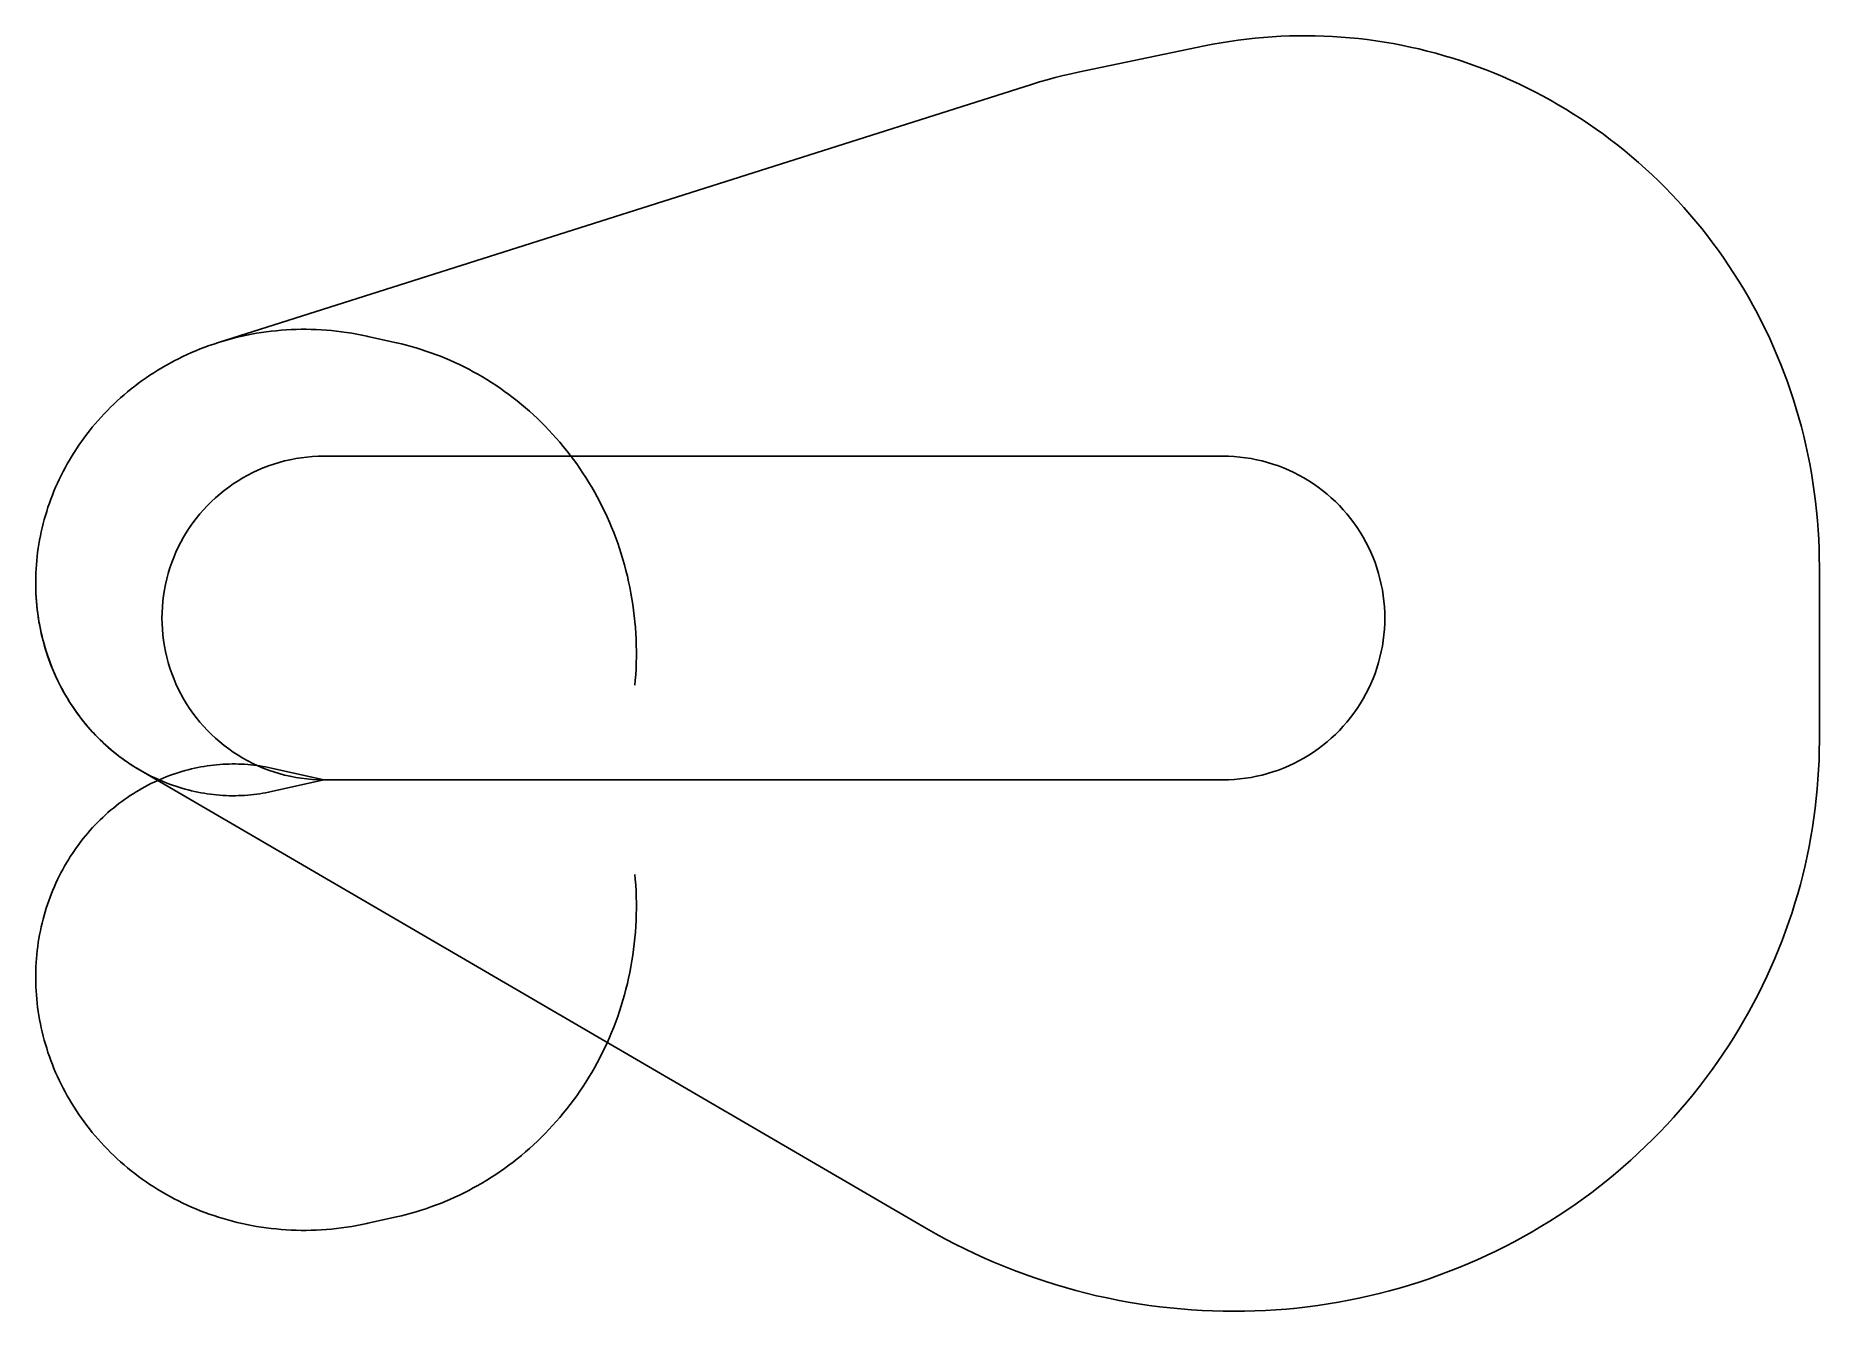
# Model space of a CAD drawing. Header units: metres. Extents: x -8543 to 44347, y -15757 to 22063.
import ezdxf

# ---------------------------------------------------------------- set-up
doc = ezdxf.new("R2010")
doc.units = ezdxf.units.M

msp = doc.modelspace()

# ---------------------------------------------------------------- linework, layer by layer
at = {"layer": 'NorminalTrack', "color": 1}
msp.add_lwpolyline([(0, 0), (0, 0), (-167, 3), (-335, 12), (-502, 26), (-668, 47), (-833, 73), (-998, 105), (-1161, 143), (-1323, 186), (-1483, 235), (-1641, 289), (-1797, 349), (-1952, 415), (-2103, 486), (-2253, 562), (-2399, 643), (-2543, 729), (-2683, 820), (-2820, 916), (-2954, 1017), (-3084, 1123), (-3211, 1232), (-3333, 1347), (-3452, 1465), (-3566, 1588), (-3676, 1714), (-3781, 1844), (-3882, 1978), (-3978, 2115), (-4069, 2256), (-4155, 2399), (-4237, 2546), (-4313, 2695), (-4383, 2847), (-4449, 3001), (-4509, 3157), (-4563, 3315), (-4612, 3476), (-4656, 3637), (-4693, 3801), (-4725, 3965), (-4751, 4130), (-4772, 4297), (-4786, 4463), (-4795, 4631), (-4798, 4798), (-4795, 4966), (-4786, 5133), (-4772, 5300), (-4751, 5466), (-4725, 5631), (-4693, 5796), (-4656, 5959), (-4612, 6121), (-4563, 6281), (-4509, 6439), (-4449, 6596), (-4383, 6750), (-4313, 6902), (-4237, 7051), (-4155, 7197), (-4069, 7341), (-3978, 7481), (-3882, 7618), (-3781, 7752), (-3676, 7882), (-3566, 8009), (-3452, 8131), (-3333, 8250), (-3211, 8364), (-3084, 8474), (-2954, 8579), (-2820, 8680), (-2683, 8776), (-2543, 8867), (-2399, 8954), (-2253, 9035), (-2103, 9111), (-1952, 9182), (-1797, 9247), (-1641, 9307), (-1483, 9362), (-1323, 9410), (-1161, 9454), (-998, 9492), (-833, 9523), (-668, 9550), (-502, 9570), (-335, 9585), (-167, 9593), (0, 9596), (0, 9596), (26664, 9596), (26664, 9596), (26831, 9593), (26998, 9585), (27165, 9570), (27331, 9550), (27497, 9523), (27661, 9492), (27824, 9454), (27986, 9410), (28146, 9362), (28305, 9307), (28461, 9247), (28615, 9182), (28767, 9111), (28916, 9035), (29063, 8954), (29206, 8867), (29347, 8776), (29484, 8680), (29618, 8579), (29748, 8474), (29874, 8364), (29997, 8250), (30115, 8131), (30229, 8009), (30339, 7882), (30445, 7752), (30545, 7618), (30641, 7481), (30733, 7341), (30819, 7197), (30900, 7051), (30976, 6902), (31047, 6750), (31112, 6596), (31172, 6439), (31227, 6281), (31276, 6121), (31319, 5959), (31357, 5796), (31389, 5631), (31415, 5466), (31435, 5300), (31450, 5133), (31459, 4966), (31462, 4798), (31459, 4631), (31450, 4463), (31435, 4297), (31415, 4130), (31389, 3965), (31357, 3801), (31319, 3637), (31276, 3476), (31227, 3315), (31172, 3157), (31112, 3001), (31047, 2847), (30976, 2695), (30900, 2546), (30819, 2399), (30733, 2256), (30641, 2115), (30545, 1978), (30445, 1844), (30339, 1714), (30229, 1588), (30115, 1465), (29997, 1347), (29874, 1232), (29748, 1123), (29618, 1017), (29484, 916), (29347, 820), (29206, 729), (29063, 643), (28916, 562), (28767, 486), (28615, 415), (28461, 349), (28305, 289), (28146, 235), (27986, 186), (27824, 143), (27661, 105), (27497, 73), (27331, 47), (27165, 26), (26998, 12), (26831, 3), (26664, 0), (0, 0)], dxfattribs=at)
at = {"layer": 'WindSpiral', "color": 5}
for points in [[(0, 0), (-1552, -347), (-1638, -366), (-1725, -383), (-1812, -398), (-1900, -412), (-1988, -425), (-2077, -436), (-2167, -446), (-2257, -454), (-2347, -460), (-2438, -465), (-2529, -468), (-2621, -470), (-2713, -470), (-2805, -469), (-2898, -466), (-2990, -461), (-3083, -455), (-3177, -447), (-3270, -437), (-3363, -426), (-3457, -413), (-3551, -398), (-3644, -382), (-3738, -364), (-3832, -344), (-3925, -323), (-4019, -300), (-4112, -275), (-4206, -248), (-4299, -220), (-4392, -190), (-4484, -158), (-4577, -125), (-4669, -90), (-4761, -53), (-4852, -14), (-4943, 26), (-5034, 68), (-5124, 112), (-5214, 158), (-5303, 205), (-5391, 254), (-5479, 304), (-5567, 356), (-5653, 410), (-5739, 466), (-5825, 523), (-5909, 582), (-5993, 643), (-6076, 705), (-6158, 769), (-6239, 835), (-6320, 902), (-6399, 971), (-6477, 1041), (-6555, 1113), (-6631, 1186), (-6707, 1261), (-6781, 1338), (-6854, 1416), (-6926, 1495), (-6996, 1576), (-7066, 1659), (-7134, 1743), (-7201, 1828), (-7267, 1915), (-7331, 2003), (-7394, 2093), (-7456, 2184), (-7516, 2276), (-7574, 2369), (-7632, 2464), (-7687, 2560), (-7742, 2658), (-7794, 2756), (-7845, 2856), (-7895, 2957), (-7942, 3059), (-7989, 3162), (-8033, 3266), (-8076, 3371), (-8117, 3478), (-8156, 3585), (-8194, 3693), (-8229, 3802), (-8263, 3913), (-8295, 4024), (-8325, 4135), (-8354, 4248), (-8380, 4361), (-8405, 4476), (-8427, 4591), (-8448, 4706), (-8466, 4822), (-8483, 4939), (-8498, 5057), (-8510, 5175), (-8521, 5293), (-8530, 5413), (-8536, 5532), (-8540, 5652), (-8543, 5772), (-8543, 5893), (-8541, 6014), (-8537, 6135), (-8531, 6256), (-8523, 6378), (-8512, 6500), (-8500, 6622), (-8485, 6744), (-8468, 6866), (-8449, 6988), (-8428, 7110), (-8404, 7232), (-8379, 7353), (-8351, 7475), (-8321, 7597), (-8288, 7718), (-8254, 7839), (-8217, 7959), (-8179, 8080), (-8138, 8199), (-8094, 8319), (-8049, 8438), (-8001, 8556), (-7952, 8674), (-7900, 8791), (-7845, 8908), (-7789, 9024), (-7731, 9139), (-7670, 9254), (-7607, 9368), (-7542, 9480), (-7475, 9592), (-7406, 9704), (-7335, 9814), (-7262, 9923), (-7186, 10031), (-7109, 10138), (-7029, 10244), (-6948, 10349), (-6864, 10452), (-6779, 10555), (-6691, 10656), (-6602, 10755), (-6510, 10854), (-6417, 10951), (-6322, 11046), (-6225, 11141), (-6126, 11233), (-6025, 11325), (-5922, 11414), (-5818, 11502), (-5711, 11588), (-5603, 11673), (-5494, 11756), (-5382, 11837), (-5269, 11917), (-5155, 11994), (-5038, 12070), (-4920, 12144), (-4801, 12216), (-4680, 12286), (-4558, 12355), (-4434, 12421), (-4309, 12485), (-4182, 12547), (-4054, 12607), (-3925, 12665), (-3794, 12721), (-3662, 12774), (-3529, 12825), (-3395, 12875), (-3259, 12921), (-3123, 12966), (-3123, 12966), (20990, 20619), (21222, 20690), (21455, 20757), (21690, 20821), (21926, 20880), (22164, 20936), (22369, 20980), (26113, 21759), (26361, 21808), (26610, 21853), (26859, 21894), (27110, 21930), (27362, 21962), (27614, 21990), (27868, 22013), (28122, 22032), (28376, 22046), (28631, 22056), (28887, 22062), (29143, 22063), (29399, 22060), (29656, 22052), (29912, 22039), (30169, 22023), (30426, 22001), (30682, 21975), (30939, 21945), (31195, 21910), (31451, 21871), (31706, 21827), (31961, 21779), (32215, 21726), (32469, 21668), (32722, 21606), (32974, 21540), (33225, 21469), (33476, 21394), (33725, 21314), (33973, 21230), (34220, 21141), (34465, 21048), (34710, 20951), (34952, 20849), (35194, 20743), (35433, 20632), (35671, 20517), (35908, 20398), (36142, 20275), (36375, 20147), (36605, 20016), (36834, 19880), (37060, 19740), (37284, 19595), (37506, 19447), (37725, 19295), (37942, 19139), (38157, 18978), (38369, 18814), (38578, 18646), (38785, 18475), (38989, 18299), (39190, 18120), (39388, 17936), (39583, 17750), (39775, 17559), (39964, 17366), (40149, 17168), (40332, 16967), (40511, 16763), (40686, 16556), (40859, 16345), (41027, 16131), (41192, 15914), (41354, 15693), (41512, 15470), (41666, 15244), (41816, 15014), (41963, 14782), (42105, 14547), (42244, 14310), (42378, 14069), (42509, 13827), (42635, 13581), (42758, 13333), (42876, 13083), (42989, 12830), (43099, 12576), (43204, 12319), (43305, 12060), (43401, 11799), (43493, 11535), (43580, 11271), (43663, 11004), (43741, 10736), (43815, 10465), (43884, 10194), (43948, 9921), (44008, 9646), (44063, 9371), (44113, 9094), (44158, 8816), (44198, 8536), (44234, 8256), (44265, 7975), (44291, 7693), (44312, 7411), (44328, 7127), (44339, 6844), (44345, 6559), (44347, 6346), (44347, 1156), (44344, 871), (44337, 586), (44324, 301), (44307, 15), (44284, -270), (44257, -555), (44224, -840), (44187, -1125), (44144, -1409), (44097, -1693), (44044, -1976), (43987, -2259), (43924, -2541), (43857, -2822), (43784, -3102), (43707, -3381), (43625, -3659), (43537, -3936), (43445, -4212), (43348, -4486), (43246, -4759), (43139, -5030), (43027, -5300), (42911, -5568), (42790, -5834), (42663, -6099), (42533, -6361), (42397, -6621), (42257, -6880), (42112, -7136), (41963, -7389), (41809, -7641), (41650, -7890), (41487, -8136), (41319, -8380), (41147, -8621), (40971, -8859), (40791, -9094), (40606, -9327), (40416, -9556), (40223, -9783), (40026, -10006), (39824, -10226), (39619, -10442), (39409, -10655), (39196, -10865), (38978, -11071), (38757, -11274), (38532, -11473), (38304, -11668), (38072, -11860), (37836, -12047), (37597, -12231), (37354, -12410), (37108, -12586), (36859, -12757), (36606, -12924), (36351, -13087), (36092, -13245), (35830, -13400), (35566, -13549), (35298, -13694), (35028, -13835), (34755, -13971), (34479, -14103), (34201, -14229), (33921, -14351), (33638, -14469), (33353, -14581), (33065, -14689), (32775, -14791), (32484, -14889), (32190, -14981), (31895, -15069), (31597, -15151), (31298, -15229), (30998, -15301), (30696, -15368), (30392, -15429), (30087, -15486), (29781, -15537), (29474, -15583), (29165, -15624), (28856, -15659), (28546, -15689), (28234, -15713), (27923, -15732), (27610, -15746), (27297, -15754), (26984, -15757), (26671, -15754), (26357, -15746), (26043, -15732), (25729, -15713), (25415, -15688), (25101, -15658), (24788, -15622), (24474, -15581), (24162, -15535), (23850, -15482), (23538, -15425), (23227, -15361), (22917, -15293), (22608, -15218), (22300, -15139), (21994, -15054), (21688, -14963), (21384, -14867), (21081, -14766), (20780, -14659), (20480, -14547), (20182, -14430), (19886, -14307), (19591, -14179), (19299, -14046), (19009, -13907), (18721, -13764), (18435, -13615), (18151, -13461), (17870, -13302), (17806, -13265), (-5465, 296), (-5553, 348), (-5639, 402), (-5726, 457), (-5811, 514), (-5896, 573), (-5980, 633), (-6063, 695), (-6145, 759), (-6226, 824), (-6307, 891), (-6386, 959), (-6465, 1029), (-6542, 1101), (-6619, 1174), (-6694, 1249), (-6769, 1325), (-6842, 1403), (-6914, 1482), (-6985, 1563), (-7055, 1645), (-7123, 1729), (-7190, 1814), (-7256, 1901), (-7321, 1989), (-7384, 2078), (-7446, 2169), (-7506, 2261), (-7565, 2354), (-7622, 2449), (-7678, 2545), (-7733, 2642), (-7786, 2740), (-7837, 2840), (-7887, 2940), (-7935, 3042), (-7981, 3145), (-8026, 3249), (-8069, 3354), (-8110, 3460), (-8150, 3568), (-8188, 3676), (-8224, 3785), (-8258, 3895), (-8290, 4005), (-8321, 4117), (-8349, 4230), (-8376, 4343), (-8401, 4457), (-8424, 4572), (-8445, 4687), (-8464, 4804), (-8481, 4920), (-8496, 5038), (-8509, 5156), (-8519, 5274), (-8528, 5393), (-8535, 5513), (-8540, 5633), (-8543, 5753), (-8543, 5846)], [(0, 0), (-1552, -347), (-1638, -366), (-1725, -383), (-1812, -398), (-1900, -412), (-1988, -425), (-2077, -436), (-2167, -446), (-2257, -454), (-2347, -460), (-2438, -465), (-2529, -468), (-2621, -470), (-2713, -470), (-2805, -469), (-2898, -466), (-2990, -461), (-3083, -455), (-3177, -447), (-3270, -437), (-3363, -426), (-3457, -413), (-3551, -398), (-3644, -382), (-3738, -364), (-3832, -344), (-3925, -323), (-4019, -300), (-4112, -275), (-4206, -248), (-4299, -220), (-4392, -190), (-4484, -158), (-4577, -125), (-4669, -90), (-4761, -53), (-4852, -14), (-4943, 26), (-5034, 68), (-5124, 112), (-5214, 158), (-5303, 205), (-5391, 254), (-5479, 304), (-5567, 356), (-5653, 410), (-5739, 466), (-5825, 523), (-5909, 582), (-5993, 643), (-6076, 705), (-6158, 769), (-6239, 835), (-6320, 902), (-6399, 971), (-6477, 1041), (-6555, 1113), (-6631, 1186), (-6707, 1261), (-6781, 1338), (-6854, 1416), (-6926, 1495), (-6996, 1576), (-7066, 1659), (-7134, 1743), (-7201, 1828), (-7267, 1915), (-7331, 2003), (-7394, 2093), (-7456, 2184), (-7516, 2276), (-7574, 2369), (-7632, 2464), (-7687, 2560), (-7742, 2658), (-7794, 2756), (-7845, 2856), (-7895, 2957), (-7942, 3059), (-7989, 3162), (-8033, 3266), (-8076, 3371), (-8117, 3478), (-8156, 3585), (-8194, 3693), (-8229, 3802), (-8263, 3913), (-8295, 4024), (-8325, 4135), (-8354, 4248), (-8380, 4361), (-8405, 4476), (-8427, 4591), (-8448, 4706), (-8466, 4822), (-8483, 4939), (-8498, 5057), (-8510, 5175), (-8521, 5293), (-8530, 5413), (-8536, 5532), (-8540, 5652), (-8543, 5772), (-8543, 5893), (-8541, 6014), (-8537, 6135), (-8531, 6256), (-8523, 6378), (-8512, 6500), (-8500, 6622), (-8485, 6744), (-8468, 6866), (-8449, 6988), (-8428, 7110), (-8404, 7232), (-8379, 7353), (-8351, 7475), (-8321, 7597), (-8288, 7718), (-8254, 7839), (-8217, 7959), (-8179, 8080), (-8138, 8199), (-8094, 8319), (-8049, 8438), (-8001, 8556), (-7952, 8674), (-7900, 8791), (-7845, 8908), (-7789, 9024), (-7731, 9139), (-7670, 9254), (-7607, 9368), (-7542, 9480), (-7475, 9592), (-7406, 9704), (-7335, 9814), (-7262, 9923), (-7186, 10031), (-7109, 10138), (-7029, 10244), (-6948, 10349), (-6864, 10452), (-6779, 10555), (-6691, 10656), (-6602, 10755), (-6510, 10854), (-6417, 10951), (-6322, 11046), (-6225, 11141), (-6126, 11233), (-6025, 11325), (-5922, 11414), (-5818, 11502), (-5711, 11588), (-5603, 11673), (-5494, 11756), (-5382, 11837), (-5269, 11917), (-5155, 11994), (-5038, 12070), (-4920, 12144), (-4801, 12216), (-4680, 12286), (-4558, 12355), (-4434, 12421), (-4309, 12485), (-4182, 12547), (-4054, 12607), (-3925, 12665), (-3794, 12721), (-3662, 12774), (-3529, 12825), (-3395, 12875), (-3259, 12921), (-3123, 12966), (-2985, 13008), (-2847, 13048), (-2707, 13086), (-2567, 13121), (-2425, 13154), (-2283, 13185), (-2140, 13213), (-1996, 13239), (-1851, 13262), (-1706, 13283), (-1560, 13301), (-1413, 13316), (-1266, 13330), (-1119, 13340), (-970, 13348), (-822, 13354), (-673, 13357), (-523, 13357), (-374, 13355), (-224, 13350), (-74, 13342), (76, 13332), (227, 13319), (377, 13303), (528, 13285), (678, 13264), (829, 13241), (979, 13215), (1129, 13186), (1279, 13154), (1311, 13147), (2158, 12958), (2304, 12924), (2450, 12887), (2595, 12848), (2741, 12806), (2885, 12761), (3030, 12714), (3173, 12664), (3316, 12612), (3459, 12557), (3601, 12499), (3742, 12439), (3882, 12376), (4021, 12311), (4160, 12243), (4298, 12172), (4434, 12099), (4570, 12024), (4705, 11946), (4838, 11865), (4971, 11782), (5102, 11697), (5232, 11609), (5360, 11518), (5487, 11426), (5613, 11330), (5738, 11233), (5861, 11133), (5982, 11031), (6102, 10926), (6220, 10819), (6337, 10710), (6452, 10598), (6565, 10485), (6676, 10369), (6786, 10251), (6894, 10131), (7000, 10009), (7103, 9884), (7205, 9758), (7305, 9630), (7403, 9499), (7499, 9367), (7592, 9233), (7684, 9097), (7773, 8959), (7860, 8819), (7944, 8678), (8027, 8535), (8107, 8390), (8184, 8243), (8259, 8095), (8332, 7945), (8402, 7794), (8470, 7641), (8535, 7487), (8598, 7332), (8658, 7175), (8715, 7016), (8769, 6857), (8821, 6696), (8871, 6534), (8917, 6371), (8961, 6206), (9002, 6041), (9040, 5875), (9075, 5708), (9107, 5539), (9137, 5370), (9163, 5201), (9187, 5030), (9208, 4859), (9225, 4687), (9240, 4514), (9252, 4341), (9261, 4168), (9266, 3994), (9269, 3819), (9269, 3645), (9265, 3470), (9259, 3294), (9249, 3119), (9237, 2943), (9225, 2806)], [(0, 0), (-1552, 347), (-1638, 366), (-1725, 383), (-1812, 398), (-1900, 412), (-1988, 425), (-2077, 436), (-2167, 446), (-2257, 454), (-2347, 460), (-2438, 465), (-2529, 468), (-2621, 470), (-2713, 470), (-2805, 469), (-2898, 466), (-2990, 461), (-3083, 455), (-3177, 447), (-3270, 437), (-3363, 426), (-3457, 413), (-3551, 398), (-3644, 382), (-3738, 364), (-3832, 344), (-3925, 323), (-4019, 300), (-4112, 275), (-4206, 248), (-4299, 220), (-4392, 190), (-4484, 158), (-4577, 125), (-4669, 90), (-4761, 53), (-4852, 14), (-4943, -26), (-5034, -68), (-5124, -112), (-5214, -158), (-5303, -205), (-5391, -254), (-5479, -304), (-5567, -356), (-5653, -410), (-5739, -466), (-5825, -523), (-5909, -582), (-5993, -643), (-6076, -705), (-6158, -769), (-6239, -835), (-6320, -902), (-6399, -971), (-6477, -1041), (-6555, -1113), (-6631, -1186), (-6707, -1261), (-6781, -1338), (-6854, -1416), (-6926, -1495), (-6996, -1576), (-7066, -1659), (-7134, -1743), (-7201, -1828), (-7267, -1915), (-7331, -2003), (-7394, -2093), (-7456, -2184), (-7516, -2276), (-7574, -2369), (-7632, -2464), (-7687, -2560), (-7742, -2658), (-7794, -2756), (-7845, -2856), (-7895, -2957), (-7942, -3059), (-7989, -3162), (-8033, -3266), (-8076, -3371), (-8117, -3478), (-8156, -3585), (-8194, -3693), (-8229, -3802), (-8263, -3913), (-8295, -4024), (-8325, -4135), (-8354, -4248), (-8380, -4361), (-8405, -4476), (-8427, -4591), (-8448, -4706), (-8466, -4822), (-8483, -4939), (-8498, -5057), (-8510, -5175), (-8521, -5293), (-8530, -5413), (-8536, -5532), (-8540, -5652), (-8543, -5772), (-8543, -5893), (-8541, -6014), (-8537, -6135), (-8531, -6256), (-8523, -6378), (-8512, -6500), (-8500, -6622), (-8485, -6744), (-8468, -6866), (-8449, -6988), (-8428, -7110), (-8404, -7232), (-8379, -7353), (-8351, -7475), (-8321, -7597), (-8288, -7718), (-8254, -7839), (-8217, -7959), (-8179, -8080), (-8138, -8199), (-8094, -8319), (-8049, -8438), (-8001, -8556), (-7952, -8674), (-7900, -8791), (-7845, -8908), (-7789, -9024), (-7731, -9139), (-7670, -9254), (-7607, -9368), (-7542, -9480), (-7475, -9592), (-7406, -9704), (-7335, -9814), (-7262, -9923), (-7186, -10031), (-7109, -10138), (-7029, -10244), (-6948, -10349), (-6864, -10452), (-6779, -10555), (-6691, -10656), (-6602, -10755), (-6510, -10854), (-6417, -10951), (-6322, -11046), (-6225, -11141), (-6126, -11233), (-6025, -11325), (-5922, -11414), (-5818, -11502), (-5711, -11588), (-5603, -11673), (-5494, -11756), (-5382, -11837), (-5269, -11917), (-5155, -11994), (-5038, -12070), (-4920, -12144), (-4801, -12216), (-4680, -12286), (-4558, -12355), (-4434, -12421), (-4309, -12485), (-4182, -12547), (-4054, -12607), (-3925, -12665), (-3794, -12721), (-3662, -12774), (-3529, -12825), (-3395, -12875), (-3259, -12921), (-3123, -12966), (-2985, -13008), (-2847, -13048), (-2707, -13086), (-2567, -13121), (-2425, -13154), (-2283, -13185), (-2140, -13213), (-1996, -13239), (-1851, -13262), (-1706, -13283), (-1560, -13301), (-1413, -13316), (-1266, -13330), (-1119, -13340), (-970, -13348), (-822, -13354), (-673, -13357), (-523, -13357), (-374, -13355), (-224, -13350), (-74, -13342), (76, -13332), (227, -13319), (377, -13303), (528, -13285), (678, -13264), (829, -13241), (979, -13215), (1129, -13186), (1279, -13154), (1311, -13147), (2158, -12958), (2304, -12924), (2450, -12887), (2595, -12848), (2741, -12806), (2885, -12761), (3030, -12714), (3173, -12664), (3316, -12612), (3459, -12557), (3601, -12499), (3742, -12439), (3882, -12376), (4021, -12311), (4160, -12243), (4298, -12172), (4434, -12099), (4570, -12024), (4705, -11946), (4838, -11865), (4971, -11782), (5102, -11697), (5232, -11609), (5360, -11518), (5487, -11426), (5613, -11330), (5738, -11233), (5861, -11133), (5982, -11031), (6102, -10926), (6220, -10819), (6337, -10710), (6452, -10598), (6565, -10485), (6676, -10369), (6786, -10251), (6894, -10131), (7000, -10009), (7103, -9884), (7205, -9758), (7305, -9630), (7403, -9499), (7499, -9367), (7592, -9233), (7684, -9097), (7773, -8959), (7860, -8819), (7944, -8678), (8027, -8535), (8107, -8390), (8184, -8243), (8259, -8095), (8332, -7945), (8402, -7794), (8470, -7641), (8535, -7487), (8598, -7332), (8658, -7175), (8715, -7016), (8769, -6857), (8821, -6696), (8871, -6534), (8917, -6371), (8961, -6206), (9002, -6041), (9040, -5875), (9075, -5708), (9107, -5539), (9137, -5370), (9163, -5201), (9187, -5030), (9208, -4859), (9225, -4687), (9240, -4514), (9252, -4341), (9261, -4168), (9266, -3994), (9269, -3819), (9269, -3645), (9265, -3470), (9259, -3294), (9249, -3119), (9237, -2943), (9225, -2806)]]:
    msp.add_lwpolyline(points, dxfattribs=at)

doc.saveas('drawing.dxf')
